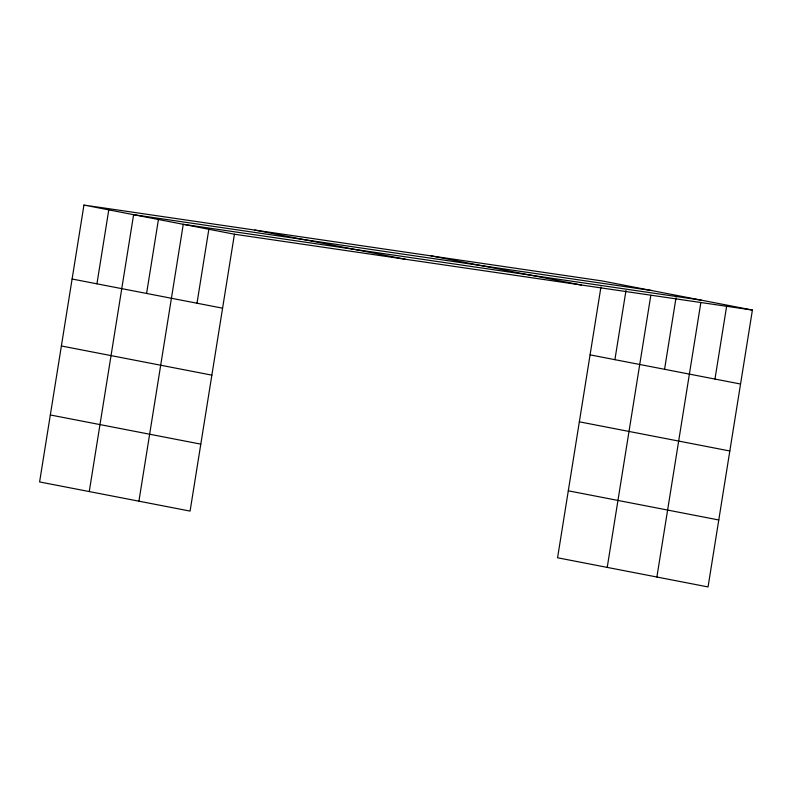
<?xml version="1.0" encoding="UTF-8"?>
<svg xmlns="http://www.w3.org/2000/svg" width="792" height="792" viewBox="0 0 792 792"><rect width="100%" height="100%" fill="white"/><g stroke="black" fill="none" stroke-linecap="round" stroke-linejoin="round"><path stroke-width="1.19" d="M83.952 205.059L39.6 481.942L190.08 511.097L234.432 234.224L83.952 205.059L601.92 280.903L752.4 310.058L708.048 586.941L557.568 557.776L600.95 286.961M96.931 283.823L108.781 209.87M89.258 491.565L133.61 214.681L651.578 290.525M146.589 293.456L158.44 219.493M138.917 501.188L183.269 224.304L701.237 300.148M197 303.217L208.85 229.264M614.909 359.667L625.977 290.565M607.226 567.399L650.806 295.376M664.567 369.29L676.022 297.762M656.885 577.022L700.851 302.574M714.968 379.061L726.62 306.316M234.432 234.224L752.4 310.058M430.987 255.875L581.467 285.041M254.875 230.086L405.356 259.251M590.08 354.856L740.55 384.021M72.102 279.012L222.582 308.177M579.348 421.819L729.828 450.985M61.38 345.975L211.86 375.141M568.3 490.812L718.78 519.978M50.322 414.968L200.802 444.134"/></g></svg>
